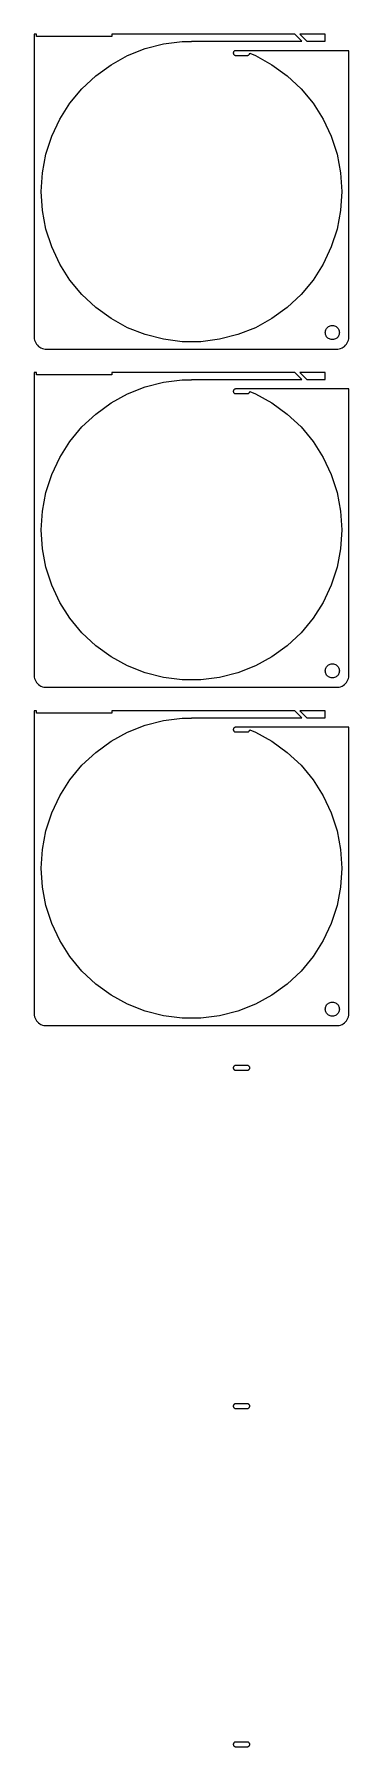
# Model space of a CAD drawing. Header units: metres. Extents: x -67 to 67, y 58 to 787.
import ezdxf

# ---------------------------------------------------------------- set-up
doc = ezdxf.new("R2010")
doc.units = ezdxf.units.M

msp = doc.modelspace()

# ---------------------------------------------------------------- linework, layer by layer
for p, q in [((-66, 787), (-67, 787)), ((-67, 787), (-67, 658)), ((-66, 786), (-66, 787)), ((-34, 786), (-66, 786)), ((44.0099, 786.99), (-34, 786.99)), ((-34, 786.99), (-34, 786)), ((-27.2499, 777.909), (-19.7771, 780.868)), ((-19.7771, 780.868), (-11.9924, 782.866)), ((-11.9924, 782.866), (-4.0186, 783.874)), ((-4.0186, 783.874), (0, 783.874)), ((0, 783.874), (0, 784)), ((0, 784), (47, 784)), ((47, 784), (44.0099, 786.99)), ((57, 786.99), (46.1312, 786.99)), ((46.1312, 786.99), (49.1213, 784)), ((49.1213, 784), (57, 784)), ((57, 784), (57, 786.99)), ((-40.7951, 769.313), (-34.2929, 774.037)), ((-34.2929, 774.037), (-27.2499, 777.909)), ((17.8189, 779.125), (17.811, 779)), ((17.811, 779), (17.8189, 778.875)), ((17.8424, 779.249), (17.8189, 779.125)), ((17.8189, 778.875), (17.8424, 778.751)), ((17.8812, 779.368), (17.8424, 779.249)), ((17.8424, 778.751), (17.8812, 778.632)), ((17.9347, 779.482), (17.8812, 779.368)), ((17.8812, 778.632), (17.9347, 778.518)), ((18.002, 779.588), (17.9347, 779.482)), ((17.9347, 778.518), (18.002, 778.412)), ((18.082, 779.685), (18.002, 779.588)), ((18.002, 778.412), (18.082, 778.315)), ((18.1736, 779.771), (18.082, 779.685)), ((18.082, 778.315), (18.1736, 778.229)), ((18.2752, 779.844), (18.1736, 779.771)), ((18.1736, 778.229), (18.2752, 778.156)), ((18.3852, 779.905), (18.2752, 779.844)), ((18.2752, 778.156), (18.3852, 778.095)), ((18.502, 779.951), (18.3852, 779.905)), ((18.3852, 778.095), (18.502, 778.049)), ((18.6236, 779.982), (18.502, 779.951)), ((18.502, 778.049), (18.6236, 778.018)), ((18.7482, 779.998), (18.6236, 779.982)), ((18.6236, 778.018), (18.7482, 778.002)), ((21.9734, 779.998), (18.7482, 779.998)), ((18.7482, 778.002), (23.8738, 778.002)), ((67, 780), (21.9684, 780)), ((21.9684, 780), (21.9734, 779.998)), ((23.8738, 778.002), (23.9984, 778.018)), ((23.9984, 778.018), (24.12, 778.049)), ((24.12, 778.049), (24.2368, 778.095)), ((24.2368, 778.095), (24.3468, 778.156)), ((24.3468, 778.156), (24.4484, 778.229)), ((24.4484, 778.229), (24.54, 778.315)), ((24.54, 778.315), (24.62, 778.412)), ((24.62, 778.412), (24.6873, 778.518)), ((24.6873, 778.518), (24.7408, 778.632)), ((24.7408, 778.632), (24.7796, 778.751)), ((24.7796, 778.751), (24.8031, 778.875)), ((24.8031, 778.875), (24.8033, 778.878)), ((24.8033, 778.878), (27.2499, 777.909)), ((27.2499, 777.909), (34.2929, 774.037)), ((34.2929, 774.037), (40.7951, 769.313)), ((67, 658), (67, 780)), ((-46.654, 763.811), (-40.7951, 769.313)), ((40.7951, 769.313), (46.654, 763.811)), ((-51.7771, 757.618), (-46.654, 763.811)), ((46.654, 763.811), (51.7771, 757.618)), ((-56.0836, 750.832), (-51.7771, 757.618)), ((51.7771, 757.618), (56.0836, 750.832)), ((-59.5057, 743.56), (-56.0836, 750.832)), ((56.0836, 750.832), (59.5057, 743.56)), ((-61.9893, 735.916), (-59.5057, 743.56)), ((59.5057, 743.56), (61.9893, 735.916)), ((-63.4953, 728.021), (-61.9893, 735.916)), ((61.9893, 735.916), (63.4953, 728.021)), ((-64, 720), (-63.4953, 728.021)), ((63.4953, 728.021), (64, 720)), ((-63.4953, 711.979), (-64, 720)), ((64, 720), (63.4953, 711.979)), ((-61.9893, 704.084), (-63.4953, 711.979)), ((63.4953, 711.979), (61.9893, 704.084)), ((-59.5057, 696.44), (-61.9893, 704.084)), ((61.9893, 704.084), (59.5057, 696.44)), ((-56.0836, 689.168), (-59.5057, 696.44)), ((59.5057, 696.44), (56.0836, 689.168)), ((-51.7771, 682.382), (-56.0836, 689.168)), ((56.0836, 689.168), (51.7771, 682.382)), ((-46.654, 676.189), (-51.7771, 682.382)), ((51.7771, 682.382), (46.654, 676.189)), ((-40.7951, 670.687), (-46.654, 676.189)), ((-34.2929, 665.963), (-40.7951, 670.687)), ((40.7951, 670.687), (34.2929, 665.963)), ((46.654, 676.189), (40.7951, 670.687)), ((-27.2499, 662.091), (-34.2929, 665.963)), ((34.2929, 665.963), (27.2499, 662.091)), ((-67, 658), (-66.9606, 657.373)), ((-66.9606, 657.373), (-66.8429, 656.757)), ((-66.8429, 656.757), (-66.6489, 656.159)), ((-66.6489, 656.159), (-66.3815, 655.591)), ((-19.7771, 659.132), (-27.2499, 662.091)), ((-11.9924, 657.134), (-19.7771, 659.132)), ((-4.0186, 656.126), (-11.9924, 657.134)), ((4.0186, 656.126), (-4.0186, 656.126)), ((11.9924, 657.134), (4.0186, 656.126)), ((19.7771, 659.132), (11.9924, 657.134)), ((27.2499, 662.091), (19.7771, 659.132)), ((57, 660), (57.0237, 660.376)), ((57.0237, 659.624), (57, 660)), ((57.0237, 660.376), (57.0942, 660.746)), ((57.0942, 659.254), (57.0237, 659.624)), ((57.0942, 660.746), (57.2107, 661.104)), ((57.2107, 658.896), (57.0942, 659.254)), ((57.2107, 661.104), (57.3711, 661.445)), ((57.3711, 658.555), (57.2107, 658.896)), ((57.3711, 661.445), (57.5729, 661.763)), ((57.5729, 658.237), (57.3711, 658.555)), ((57.5729, 661.763), (57.8131, 662.054)), ((57.8131, 657.946), (57.5729, 658.237)), ((57.8131, 662.054), (58.0877, 662.312)), ((58.0877, 657.688), (57.8131, 657.946)), ((58.0877, 662.312), (58.3925, 662.533)), ((58.3925, 657.467), (58.0877, 657.688)), ((58.3925, 662.533), (58.7227, 662.714)), ((58.7227, 657.286), (58.3925, 657.467)), ((58.7227, 662.714), (59.0729, 662.853)), ((59.0729, 657.147), (58.7227, 657.286)), ((59.0729, 662.853), (59.4379, 662.947)), ((59.4379, 657.053), (59.0729, 657.147)), ((59.4379, 662.947), (59.8116, 662.994)), ((59.8116, 657.006), (59.4379, 657.053)), ((59.8116, 662.994), (60.1884, 662.994)), ((60.1884, 657.006), (59.8116, 657.006)), ((60.1884, 662.994), (60.5621, 662.947)), ((60.5621, 657.053), (60.1884, 657.006)), ((60.5621, 662.947), (60.927, 662.853)), ((60.927, 657.147), (60.5621, 657.053)), ((60.927, 662.853), (61.2773, 662.714)), ((61.2773, 657.286), (60.927, 657.147)), ((61.2773, 662.714), (61.6075, 662.533)), ((61.6075, 657.467), (61.2773, 657.286)), ((61.6075, 662.533), (61.9123, 662.312)), ((61.9123, 657.688), (61.6075, 657.467)), ((61.9123, 662.312), (62.1869, 662.054)), ((62.1869, 657.946), (61.9123, 657.688)), ((62.1869, 662.054), (62.427, 661.763)), ((62.427, 658.237), (62.1869, 657.946)), ((62.427, 661.763), (62.6289, 661.445)), ((62.6289, 658.555), (62.427, 658.237)), ((62.6289, 661.445), (62.7893, 661.104)), ((62.7893, 658.896), (62.6289, 658.555)), ((62.7893, 661.104), (62.9057, 660.746)), ((62.9057, 659.254), (62.7893, 658.896)), ((62.9057, 660.746), (62.9763, 660.376)), ((62.9763, 659.624), (62.9057, 659.254)), ((62.9763, 660.376), (63, 660)), ((63, 660), (62.9763, 659.624)), ((66.3815, 655.591), (66.6489, 656.159)), ((66.6489, 656.159), (66.8429, 656.757)), ((66.8429, 656.757), (66.9606, 657.373)), ((66.9606, 657.373), (67, 658)), ((-66.3815, 655.591), (-66.0451, 655.061)), ((-66.0451, 655.061), (-65.6448, 654.577)), ((-65.6448, 654.577), (-65.1871, 654.147)), ((-65.1871, 654.147), (-64.6791, 653.778)), ((-64.6791, 653.778), (-64.1289, 653.476)), ((-64.1289, 653.476), (-63.5451, 653.245)), ((-63.5451, 653.245), (-62.9369, 653.089)), ((-62.9369, 653.089), (-62.3139, 653.01)), ((-62.3139, 653.01), (62.3139, 653.01)), ((62.3139, 653.01), (62.9369, 653.089)), ((62.9369, 653.089), (63.5451, 653.245)), ((63.5451, 653.245), (64.1289, 653.476)), ((64.1289, 653.476), (64.6791, 653.778)), ((64.6791, 653.778), (65.1871, 654.147)), ((65.1871, 654.147), (65.6448, 654.577)), ((65.6448, 654.577), (66.0451, 655.061)), ((66.0451, 655.061), (66.3815, 655.591)), ((-66, 643), (-67, 643)), ((-67, 643), (-67, 514)), ((-66, 642), (-66, 643)), ((-34, 642), (-66, 642)), ((44.0099, 642.99), (-34, 642.99)), ((-34, 642.99), (-34, 642)), ((47, 640), (44.0099, 642.99)), ((57, 642.99), (46.1312, 642.99)), ((46.1312, 642.99), (49.1213, 640)), ((57, 640), (57, 642.99)), ((-27.2499, 633.909), (-19.7771, 636.868)), ((-19.7771, 636.868), (-11.9924, 638.866)), ((-11.9924, 638.866), (-4.0186, 639.874)), ((-4.0186, 639.874), (0, 639.874)), ((0, 639.874), (0, 640)), ((0, 640), (47, 640)), ((17.8189, 635.125), (17.811, 635)), ((17.811, 635), (17.8189, 634.875)), ((17.8424, 635.249), (17.8189, 635.125)), ((17.8189, 634.875), (17.8424, 634.751)), ((17.8812, 635.368), (17.8424, 635.249)), ((17.8424, 634.751), (17.8812, 634.632)), ((17.9347, 635.482), (17.8812, 635.368)), ((17.8812, 634.632), (17.9347, 634.518)), ((18.002, 635.588), (17.9347, 635.482)), ((17.9347, 634.518), (18.002, 634.412)), ((18.082, 635.685), (18.002, 635.588)), ((18.002, 634.412), (18.082, 634.315)), ((18.1736, 635.771), (18.082, 635.685)), ((18.082, 634.315), (18.1736, 634.229)), ((18.2752, 635.844), (18.1736, 635.771)), ((18.1736, 634.229), (18.2752, 634.156)), ((18.3852, 635.905), (18.2752, 635.844)), ((18.502, 635.951), (18.3852, 635.905)), ((18.6236, 635.982), (18.502, 635.951)), ((18.7482, 635.998), (18.6236, 635.982)), ((21.9734, 635.998), (18.7482, 635.998)), ((67, 636), (21.9684, 636)), ((21.9684, 636), (21.9734, 635.998)), ((24.3468, 634.156), (24.4484, 634.229)), ((24.4484, 634.229), (24.54, 634.315)), ((24.54, 634.315), (24.62, 634.412)), ((24.62, 634.412), (24.6873, 634.518)), ((24.6873, 634.518), (24.7408, 634.632)), ((24.7408, 634.632), (24.7796, 634.751)), ((24.7796, 634.751), (24.8031, 634.875)), ((24.8031, 634.875), (24.8033, 634.878)), ((24.8033, 634.878), (27.2499, 633.909)), ((49.1213, 640), (57, 640)), ((67, 514), (67, 636)), ((-40.7951, 625.313), (-34.2929, 630.037)), ((-34.2929, 630.037), (-27.2499, 633.909)), ((18.2752, 634.156), (18.3852, 634.095)), ((18.3852, 634.095), (18.502, 634.049)), ((18.502, 634.049), (18.6236, 634.018)), ((18.6236, 634.018), (18.7482, 634.002)), ((18.7482, 634.002), (23.8738, 634.002)), ((23.8738, 634.002), (23.9984, 634.018)), ((23.9984, 634.018), (24.12, 634.049)), ((24.12, 634.049), (24.2368, 634.095)), ((24.2368, 634.095), (24.3468, 634.156)), ((27.2499, 633.909), (34.2929, 630.037)), ((34.2929, 630.037), (40.7951, 625.313)), ((-51.7771, 613.618), (-46.654, 619.811)), ((-46.654, 619.811), (-40.7951, 625.313)), ((40.7951, 625.313), (46.654, 619.811)), ((46.654, 619.811), (51.7771, 613.618)), ((-56.0836, 606.832), (-51.7771, 613.618)), ((51.7771, 613.618), (56.0836, 606.832)), ((-59.5057, 599.56), (-56.0836, 606.832)), ((56.0836, 606.832), (59.5057, 599.56)), ((-61.9893, 591.916), (-59.5057, 599.56)), ((59.5057, 599.56), (61.9893, 591.916)), ((-63.4953, 584.021), (-61.9893, 591.916)), ((61.9893, 591.916), (63.4953, 584.021)), ((-64, 576), (-63.4953, 584.021)), ((63.4953, 584.021), (64, 576)), ((-63.4953, 567.979), (-64, 576)), ((64, 576), (63.4953, 567.979)), ((-61.9893, 560.084), (-63.4953, 567.979)), ((63.4953, 567.979), (61.9893, 560.084)), ((-59.5057, 552.44), (-61.9893, 560.084)), ((61.9893, 560.084), (59.5057, 552.44)), ((-56.0836, 545.168), (-59.5057, 552.44)), ((59.5057, 552.44), (56.0836, 545.168)), ((-51.7771, 538.382), (-56.0836, 545.168)), ((56.0836, 545.168), (51.7771, 538.382)), ((-46.654, 532.189), (-51.7771, 538.382)), ((-40.7951, 526.687), (-46.654, 532.189)), ((46.654, 532.189), (40.7951, 526.687)), ((51.7771, 538.382), (46.654, 532.189)), ((-34.2929, 521.963), (-40.7951, 526.687)), ((40.7951, 526.687), (34.2929, 521.963)), ((-27.2499, 518.091), (-34.2929, 521.963)), ((-19.7771, 515.132), (-27.2499, 518.091)), ((27.2499, 518.091), (19.7771, 515.132)), ((34.2929, 521.963), (27.2499, 518.091)), ((57.3711, 517.445), (57.5729, 517.763)), ((57.5729, 517.763), (57.8131, 518.054)), ((57.8131, 518.054), (58.0877, 518.312)), ((58.0877, 518.312), (58.3925, 518.533)), ((58.3925, 518.533), (58.7227, 518.714)), ((58.7227, 518.714), (59.0729, 518.853)), ((59.0729, 518.853), (59.4379, 518.947)), ((59.4379, 518.947), (59.8116, 518.994)), ((59.8116, 518.994), (60.1884, 518.994)), ((60.1884, 518.994), (60.5621, 518.947)), ((60.5621, 518.947), (60.927, 518.853)), ((60.927, 518.853), (61.2773, 518.714)), ((61.2773, 518.714), (61.6075, 518.533)), ((61.6075, 518.533), (61.9123, 518.312)), ((61.9123, 518.312), (62.1869, 518.054)), ((62.1869, 518.054), (62.427, 517.763)), ((62.427, 517.763), (62.6289, 517.445)), ((-67, 514), (-66.9606, 513.373)), ((-66.9606, 513.373), (-66.8429, 512.757)), ((-66.8429, 512.757), (-66.6489, 512.159)), ((-66.6489, 512.159), (-66.3815, 511.591)), ((-66.3815, 511.591), (-66.0451, 511.061)), ((-66.0451, 511.061), (-65.6448, 510.577)), ((-65.6448, 510.577), (-65.1871, 510.147)), ((-11.9924, 513.134), (-19.7771, 515.132)), ((-4.0186, 512.126), (-11.9924, 513.134)), ((4.0186, 512.126), (-4.0186, 512.126)), ((11.9924, 513.134), (4.0186, 512.126)), ((19.7771, 515.132), (11.9924, 513.134)), ((57, 516), (57.0237, 516.376)), ((57.0237, 515.624), (57, 516)), ((57.0237, 516.376), (57.0942, 516.746)), ((57.0942, 515.254), (57.0237, 515.624)), ((57.0942, 516.746), (57.2107, 517.104)), ((57.2107, 514.896), (57.0942, 515.254)), ((57.2107, 517.104), (57.3711, 517.445)), ((57.3711, 514.555), (57.2107, 514.896)), ((57.5729, 514.237), (57.3711, 514.555)), ((57.8131, 513.946), (57.5729, 514.237)), ((58.0877, 513.688), (57.8131, 513.946)), ((58.3925, 513.467), (58.0877, 513.688)), ((58.7227, 513.286), (58.3925, 513.467)), ((59.0729, 513.147), (58.7227, 513.286)), ((59.4379, 513.053), (59.0729, 513.147)), ((59.8116, 513.006), (59.4379, 513.053)), ((60.1884, 513.006), (59.8116, 513.006)), ((60.5621, 513.053), (60.1884, 513.006)), ((60.927, 513.147), (60.5621, 513.053)), ((61.2773, 513.286), (60.927, 513.147)), ((61.6075, 513.467), (61.2773, 513.286)), ((61.9123, 513.688), (61.6075, 513.467)), ((62.1869, 513.946), (61.9123, 513.688)), ((62.427, 514.237), (62.1869, 513.946)), ((62.6289, 514.555), (62.427, 514.237)), ((62.6289, 517.445), (62.7893, 517.104)), ((62.7893, 514.896), (62.6289, 514.555)), ((62.7893, 517.104), (62.9057, 516.746)), ((62.9057, 515.254), (62.7893, 514.896)), ((62.9057, 516.746), (62.9763, 516.376)), ((62.9763, 515.624), (62.9057, 515.254)), ((62.9763, 516.376), (63, 516)), ((63, 516), (62.9763, 515.624)), ((65.1871, 510.147), (65.6448, 510.577)), ((65.6448, 510.577), (66.0451, 511.061)), ((66.0451, 511.061), (66.3815, 511.591)), ((66.3815, 511.591), (66.6489, 512.159)), ((66.6489, 512.159), (66.8429, 512.757)), ((66.8429, 512.757), (66.9606, 513.373)), ((66.9606, 513.373), (67, 514)), ((-65.1871, 510.147), (-64.6791, 509.778)), ((-64.6791, 509.778), (-64.1289, 509.476)), ((-64.1289, 509.476), (-63.5451, 509.245)), ((-63.5451, 509.245), (-62.9369, 509.089)), ((-62.9369, 509.089), (-62.3139, 509.01)), ((-62.3139, 509.01), (62.3139, 509.01)), ((62.3139, 509.01), (62.9369, 509.089)), ((62.9369, 509.089), (63.5451, 509.245)), ((63.5451, 509.245), (64.1289, 509.476)), ((64.1289, 509.476), (64.6791, 509.778)), ((64.6791, 509.778), (65.1871, 510.147)), ((-66, 499), (-67, 499)), ((-67, 499), (-67, 370)), ((-66, 498), (-66, 499)), ((-34, 498), (-66, 498)), ((44.0099, 498.99), (-34, 498.99)), ((-34, 498.99), (-34, 498)), ((-11.9924, 494.866), (-4.0186, 495.874)), ((-4.0186, 495.874), (0, 495.874)), ((0, 495.874), (0, 496)), ((0, 496), (47, 496)), ((47, 496), (44.0099, 498.99)), ((57, 498.99), (46.1312, 498.99)), ((46.1312, 498.99), (49.1213, 496)), ((49.1213, 496), (57, 496)), ((57, 496), (57, 498.99)), ((-34.2929, 486.037), (-27.2499, 489.909)), ((-27.2499, 489.909), (-19.7771, 492.868)), ((-19.7771, 492.868), (-11.9924, 494.866)), ((17.8189, 491.125), (17.811, 491)), ((17.811, 491), (17.8189, 490.875)), ((17.8424, 491.249), (17.8189, 491.125)), ((17.8189, 490.875), (17.8424, 490.751)), ((17.8812, 491.368), (17.8424, 491.249)), ((17.8424, 490.751), (17.8812, 490.632)), ((17.9347, 491.482), (17.8812, 491.368)), ((17.8812, 490.632), (17.9347, 490.518)), ((18.002, 491.588), (17.9347, 491.482)), ((17.9347, 490.518), (18.002, 490.412)), ((18.082, 491.685), (18.002, 491.588)), ((18.002, 490.412), (18.082, 490.315)), ((18.1736, 491.771), (18.082, 491.685)), ((18.082, 490.315), (18.1736, 490.229)), ((18.2752, 491.844), (18.1736, 491.771)), ((18.1736, 490.229), (18.2752, 490.156)), ((18.3852, 491.905), (18.2752, 491.844)), ((18.2752, 490.156), (18.3852, 490.095)), ((18.502, 491.951), (18.3852, 491.905)), ((18.3852, 490.095), (18.502, 490.049)), ((18.6236, 491.982), (18.502, 491.951)), ((18.502, 490.049), (18.6236, 490.018)), ((18.7482, 491.998), (18.6236, 491.982)), ((18.6236, 490.018), (18.7482, 490.002)), ((21.9734, 491.998), (18.7482, 491.998)), ((18.7482, 490.002), (23.8738, 490.002)), ((67, 492), (21.9684, 492)), ((21.9684, 492), (21.9734, 491.998)), ((23.8738, 490.002), (23.9984, 490.018)), ((23.9984, 490.018), (24.12, 490.049)), ((24.12, 490.049), (24.2368, 490.095)), ((24.2368, 490.095), (24.3468, 490.156)), ((24.3468, 490.156), (24.4484, 490.229)), ((24.4484, 490.229), (24.54, 490.315)), ((24.54, 490.315), (24.62, 490.412)), ((24.62, 490.412), (24.6873, 490.518)), ((24.6873, 490.518), (24.7408, 490.632)), ((24.7408, 490.632), (24.7796, 490.751)), ((24.7796, 490.751), (24.8031, 490.875)), ((24.8031, 490.875), (24.8033, 490.878)), ((24.8033, 490.878), (27.2499, 489.909)), ((27.2499, 489.909), (34.2929, 486.037)), ((67, 370), (67, 492)), ((-46.654, 475.811), (-40.7951, 481.313)), ((-40.7951, 481.313), (-34.2929, 486.037)), ((34.2929, 486.037), (40.7951, 481.313)), ((40.7951, 481.313), (46.654, 475.811)), ((-51.7771, 469.618), (-46.654, 475.811)), ((46.654, 475.811), (51.7771, 469.618)), ((-56.0836, 462.832), (-51.7771, 469.618)), ((51.7771, 469.618), (56.0836, 462.832)), ((-59.5057, 455.56), (-56.0836, 462.832)), ((56.0836, 462.832), (59.5057, 455.56)), ((-61.9893, 447.916), (-59.5057, 455.56)), ((59.5057, 455.56), (61.9893, 447.916)), ((-63.4953, 440.021), (-61.9893, 447.916)), ((61.9893, 447.916), (63.4953, 440.021)), ((-64, 432), (-63.4953, 440.021)), ((63.4953, 440.021), (64, 432)), ((-63.4953, 423.979), (-64, 432)), ((64, 432), (63.4953, 423.979)), ((-61.9893, 416.084), (-63.4953, 423.979)), ((63.4953, 423.979), (61.9893, 416.084)), ((-59.5057, 408.44), (-61.9893, 416.084)), ((61.9893, 416.084), (59.5057, 408.44)), ((-56.0836, 401.168), (-59.5057, 408.44)), ((59.5057, 408.44), (56.0836, 401.168)), ((-51.7771, 394.382), (-56.0836, 401.168)), ((56.0836, 401.168), (51.7771, 394.382)), ((-46.654, 388.189), (-51.7771, 394.382)), ((51.7771, 394.382), (46.654, 388.189)), ((-40.7951, 382.687), (-46.654, 388.189)), ((46.654, 388.189), (40.7951, 382.687)), ((-34.2929, 377.963), (-40.7951, 382.687)), ((40.7951, 382.687), (34.2929, 377.963)), ((-27.2499, 374.091), (-34.2929, 377.963)), ((-19.7771, 371.132), (-27.2499, 374.091)), ((27.2499, 374.091), (19.7771, 371.132)), ((34.2929, 377.963), (27.2499, 374.091)), ((57, 372), (57.0237, 372.376)), ((57.0237, 371.624), (57, 372)), ((57.0237, 372.376), (57.0942, 372.746)), ((57.0942, 372.746), (57.2107, 373.104)), ((57.2107, 373.104), (57.3711, 373.445)), ((57.3711, 373.445), (57.5729, 373.763)), ((57.5729, 373.763), (57.8131, 374.054)), ((57.8131, 374.054), (58.0877, 374.312)), ((58.0877, 374.312), (58.3925, 374.533)), ((58.3925, 374.533), (58.7227, 374.714)), ((58.7227, 374.714), (59.0729, 374.853)), ((59.0729, 374.853), (59.4379, 374.947)), ((59.4379, 374.947), (59.8116, 374.994)), ((59.8116, 374.994), (60.1884, 374.994)), ((60.1884, 374.994), (60.5621, 374.947)), ((60.5621, 374.947), (60.927, 374.853)), ((60.927, 374.853), (61.2773, 374.714)), ((61.2773, 374.714), (61.6075, 374.533)), ((61.6075, 374.533), (61.9123, 374.312)), ((61.9123, 374.312), (62.1869, 374.054)), ((62.1869, 374.054), (62.427, 373.763)), ((62.427, 373.763), (62.6289, 373.445)), ((62.6289, 373.445), (62.7893, 373.104)), ((62.7893, 373.104), (62.9057, 372.746)), ((62.9057, 372.746), (62.9763, 372.376)), ((62.9763, 372.376), (63, 372)), ((63, 372), (62.9763, 371.624)), ((-67, 370), (-66.9606, 369.373)), ((-66.9606, 369.373), (-66.8429, 368.757)), ((-66.8429, 368.757), (-66.6489, 368.159)), ((-66.6489, 368.159), (-66.3815, 367.591)), ((-66.3815, 367.591), (-66.0451, 367.061)), ((-66.0451, 367.061), (-65.6448, 366.577)), ((-65.6448, 366.577), (-65.1871, 366.147)), ((-65.1871, 366.147), (-64.6791, 365.778)), ((-64.6791, 365.778), (-64.1289, 365.476)), ((-64.1289, 365.476), (-63.5451, 365.245)), ((-63.5451, 365.245), (-62.9369, 365.089)), ((-62.9369, 365.089), (-62.3139, 365.01)), ((-62.3139, 365.01), (62.3139, 365.01)), ((-11.9924, 369.134), (-19.7771, 371.132)), ((-4.0186, 368.126), (-11.9924, 369.134)), ((4.0186, 368.126), (-4.0186, 368.126)), ((11.9924, 369.134), (4.0186, 368.126)), ((19.7771, 371.132), (11.9924, 369.134)), ((57.0942, 371.254), (57.0237, 371.624)), ((57.2107, 370.896), (57.0942, 371.254)), ((57.3711, 370.555), (57.2107, 370.896)), ((57.5729, 370.237), (57.3711, 370.555)), ((57.8131, 369.946), (57.5729, 370.237)), ((58.0877, 369.688), (57.8131, 369.946)), ((58.3925, 369.467), (58.0877, 369.688)), ((58.7227, 369.286), (58.3925, 369.467)), ((59.0729, 369.147), (58.7227, 369.286)), ((59.4379, 369.053), (59.0729, 369.147)), ((59.8116, 369.006), (59.4379, 369.053)), ((60.1884, 369.006), (59.8116, 369.006)), ((60.5621, 369.053), (60.1884, 369.006)), ((60.927, 369.147), (60.5621, 369.053)), ((61.2773, 369.286), (60.927, 369.147)), ((61.6075, 369.467), (61.2773, 369.286)), ((61.9123, 369.688), (61.6075, 369.467)), ((62.1869, 369.946), (61.9123, 369.688)), ((62.427, 370.237), (62.1869, 369.946)), ((62.3139, 365.01), (62.9369, 365.089)), ((62.6289, 370.555), (62.427, 370.237)), ((62.7893, 370.896), (62.6289, 370.555)), ((62.9057, 371.254), (62.7893, 370.896)), ((62.9763, 371.624), (62.9057, 371.254)), ((62.9369, 365.089), (63.5451, 365.245)), ((63.5451, 365.245), (64.1289, 365.476)), ((64.1289, 365.476), (64.6791, 365.778)), ((64.6791, 365.778), (65.1871, 366.147)), ((65.1871, 366.147), (65.6448, 366.577)), ((65.6448, 366.577), (66.0451, 367.061)), ((66.0451, 367.061), (66.3815, 367.591)), ((66.3815, 367.591), (66.6489, 368.159)), ((66.6489, 368.159), (66.8429, 368.757)), ((66.8429, 368.757), (66.9606, 369.373)), ((66.9606, 369.373), (67, 370)), ((17.8189, 347.125), (17.811, 347)), ((17.811, 347), (17.8189, 346.875)), ((17.8424, 347.249), (17.8189, 347.125)), ((17.8189, 346.875), (17.8424, 346.751)), ((17.8812, 347.368), (17.8424, 347.249)), ((17.8424, 346.751), (17.8812, 346.632)), ((17.9347, 347.482), (17.8812, 347.368)), ((17.8812, 346.632), (17.9347, 346.518)), ((18.002, 347.588), (17.9347, 347.482)), ((17.9347, 346.518), (18.002, 346.412)), ((18.082, 347.685), (18.002, 347.588)), ((18.002, 346.412), (18.082, 346.315)), ((18.1736, 347.771), (18.082, 347.685)), ((18.082, 346.315), (18.1736, 346.229)), ((18.2752, 347.844), (18.1736, 347.771)), ((18.1736, 346.229), (18.2752, 346.156)), ((18.3852, 347.905), (18.2752, 347.844)), ((18.2752, 346.156), (18.3852, 346.095)), ((18.502, 347.951), (18.3852, 347.905)), ((18.3852, 346.095), (18.502, 346.049)), ((18.6236, 347.982), (18.502, 347.951)), ((18.502, 346.049), (18.6236, 346.018)), ((18.7482, 347.998), (18.6236, 347.982)), ((18.6236, 346.018), (18.7482, 346.002)), ((23.8738, 347.998), (18.7482, 347.998)), ((18.7482, 346.002), (23.8738, 346.002)), ((23.9984, 347.982), (23.8738, 347.998)), ((23.8738, 346.002), (23.9984, 346.018)), ((24.12, 347.951), (23.9984, 347.982)), ((23.9984, 346.018), (24.12, 346.049)), ((24.2368, 347.905), (24.12, 347.951)), ((24.12, 346.049), (24.2368, 346.095)), ((24.3468, 347.844), (24.2368, 347.905)), ((24.2368, 346.095), (24.3468, 346.156)), ((24.4484, 347.771), (24.3468, 347.844)), ((24.3468, 346.156), (24.4484, 346.229)), ((24.54, 347.685), (24.4484, 347.771)), ((24.4484, 346.229), (24.54, 346.315)), ((24.62, 347.588), (24.54, 347.685)), ((24.54, 346.315), (24.62, 346.412)), ((24.6873, 347.482), (24.62, 347.588)), ((24.62, 346.412), (24.6873, 346.518)), ((24.7408, 347.368), (24.6873, 347.482)), ((24.6873, 346.518), (24.7408, 346.632)), ((24.7796, 347.249), (24.7408, 347.368)), ((24.7408, 346.632), (24.7796, 346.751)), ((24.8031, 347.125), (24.7796, 347.249)), ((24.7796, 346.751), (24.8031, 346.875)), ((24.811, 347), (24.8031, 347.125)), ((24.8031, 346.875), (24.811, 347)), ((17.8189, 203.125), (17.811, 203)), ((17.811, 203), (17.8189, 202.875)), ((17.8424, 203.249), (17.8189, 203.125)), ((17.8189, 202.875), (17.8424, 202.751)), ((17.8812, 203.368), (17.8424, 203.249)), ((17.8424, 202.751), (17.8812, 202.632)), ((17.9347, 203.482), (17.8812, 203.368)), ((17.8812, 202.632), (17.9347, 202.518)), ((18.002, 203.588), (17.9347, 203.482)), ((17.9347, 202.518), (18.002, 202.412)), ((18.082, 203.685), (18.002, 203.588)), ((18.002, 202.412), (18.082, 202.315)), ((18.1736, 203.771), (18.082, 203.685)), ((18.082, 202.315), (18.1736, 202.229)), ((18.2752, 203.844), (18.1736, 203.771)), ((18.1736, 202.229), (18.2752, 202.156)), ((18.3852, 203.905), (18.2752, 203.844)), ((18.2752, 202.156), (18.3852, 202.095)), ((18.502, 203.951), (18.3852, 203.905)), ((18.3852, 202.095), (18.502, 202.049)), ((18.6236, 203.982), (18.502, 203.951)), ((18.502, 202.049), (18.6236, 202.018)), ((18.7482, 203.998), (18.6236, 203.982)), ((18.6236, 202.018), (18.7482, 202.002)), ((23.8738, 203.998), (18.7482, 203.998)), ((18.7482, 202.002), (23.8738, 202.002)), ((23.9984, 203.982), (23.8738, 203.998)), ((23.8738, 202.002), (23.9984, 202.018)), ((24.12, 203.951), (23.9984, 203.982)), ((23.9984, 202.018), (24.12, 202.049)), ((24.2368, 203.905), (24.12, 203.951)), ((24.12, 202.049), (24.2368, 202.095)), ((24.3468, 203.844), (24.2368, 203.905)), ((24.2368, 202.095), (24.3468, 202.156)), ((24.4484, 203.771), (24.3468, 203.844)), ((24.3468, 202.156), (24.4484, 202.229)), ((24.54, 203.685), (24.4484, 203.771)), ((24.4484, 202.229), (24.54, 202.315)), ((24.62, 203.588), (24.54, 203.685)), ((24.54, 202.315), (24.62, 202.412)), ((24.6873, 203.482), (24.62, 203.588)), ((24.62, 202.412), (24.6873, 202.518)), ((24.7408, 203.368), (24.6873, 203.482)), ((24.6873, 202.518), (24.7408, 202.632)), ((24.7796, 203.249), (24.7408, 203.368)), ((24.7408, 202.632), (24.7796, 202.751)), ((24.8031, 203.125), (24.7796, 203.249)), ((24.7796, 202.751), (24.8031, 202.875)), ((24.811, 203), (24.8031, 203.125)), ((24.8031, 202.875), (24.811, 203)), ((17.8189, 59.1253), (17.811, 59)), ((17.811, 59), (17.8189, 58.8747)), ((17.8424, 59.2487), (17.8189, 59.1253)), ((17.8189, 58.8747), (17.8424, 58.7513)), ((17.8812, 59.3681), (17.8424, 59.2487)), ((17.8424, 58.7513), (17.8812, 58.6319)), ((17.9347, 59.4818), (17.8812, 59.3681)), ((17.8812, 58.6319), (17.9347, 58.5182)), ((18.002, 59.5878), (17.9347, 59.4818)), ((17.9347, 58.5182), (18.002, 58.4122)), ((18.082, 59.6845), (18.002, 59.5878)), ((18.002, 58.4122), (18.082, 58.3154)), ((18.1736, 59.7705), (18.082, 59.6845)), ((18.2752, 59.8443), (18.1736, 59.7705)), ((18.3852, 59.9048), (18.2752, 59.8443)), ((18.502, 59.951), (18.3852, 59.9048)), ((18.6236, 59.9823), (18.502, 59.951)), ((18.7482, 59.998), (18.6236, 59.9823)), ((23.8738, 59.998), (18.7482, 59.998)), ((23.9984, 59.9823), (23.8738, 59.998)), ((24.12, 59.951), (23.9984, 59.9823)), ((24.2368, 59.9048), (24.12, 59.951)), ((24.3468, 59.8443), (24.2368, 59.9048)), ((24.4484, 59.7705), (24.3468, 59.8443)), ((24.54, 59.6845), (24.4484, 59.7705)), ((24.62, 59.5878), (24.54, 59.6845)), ((24.54, 58.3154), (24.62, 58.4122)), ((24.6873, 59.4818), (24.62, 59.5878)), ((24.62, 58.4122), (24.6873, 58.5182)), ((24.7408, 59.3681), (24.6873, 59.4818)), ((24.6873, 58.5182), (24.7408, 58.6319)), ((24.7796, 59.2487), (24.7408, 59.3681)), ((24.7408, 58.6319), (24.7796, 58.7513)), ((24.8031, 59.1253), (24.7796, 59.2487)), ((24.7796, 58.7513), (24.8031, 58.8747)), ((24.811, 59), (24.8031, 59.1253)), ((24.8031, 58.8747), (24.811, 59)), ((18.082, 58.3154), (18.1736, 58.2295)), ((18.1736, 58.2295), (18.2752, 58.1557)), ((18.2752, 58.1557), (18.3852, 58.0952)), ((18.3852, 58.0952), (18.502, 58.0489)), ((18.502, 58.0489), (18.6236, 58.0177)), ((18.6236, 58.0177), (18.7482, 58.002)), ((18.7482, 58.002), (23.8738, 58.002)), ((23.8738, 58.002), (23.9984, 58.0177)), ((23.9984, 58.0177), (24.12, 58.0489)), ((24.12, 58.0489), (24.2368, 58.0952)), ((24.2368, 58.0952), (24.3468, 58.1557)), ((24.3468, 58.1557), (24.4484, 58.2295)), ((24.4484, 58.2295), (24.54, 58.3154))]:
    msp.add_line(p, q)

doc.saveas('drawing.dxf')
